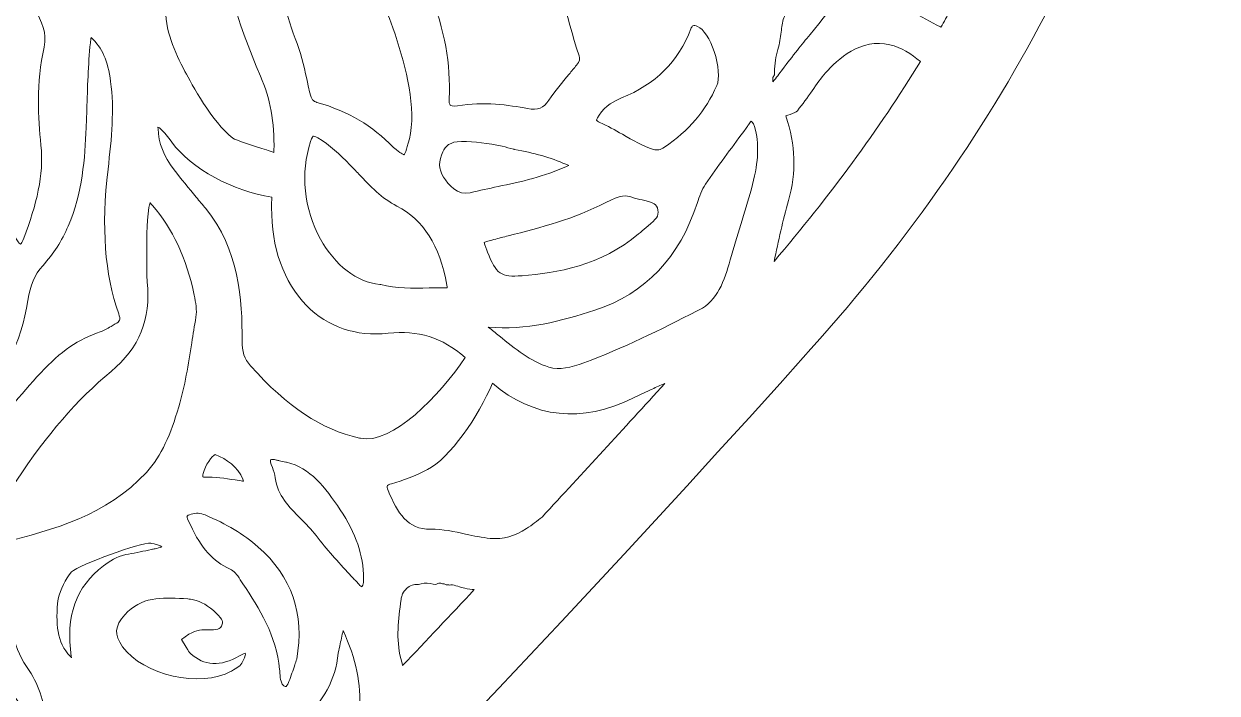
# Model space of a CAD drawing. Extents: x 16 to 8959, y -909 to -91.
# Drawn here: x 1815.7 to 2095.1, y -629.8 to -473.1 of the extents above; entities that cross this region are included whole.
import ezdxf

# ---------------------------------------------------------------- set-up
doc = ezdxf.new("R2010")
doc.units = 0
doc.header["$MEASUREMENT"] = 0
doc.layers.add('Layer 1', color=7, linetype='Continuous')

msp = doc.modelspace()

# ---------------------------------------------------------------- linework, layer by layer
at = {"layer": 'Layer 1', "lineweight": 0}
for points, knots in [([(2067.48, -226.33), (2049.85, -186.9), (2022.75, -153.49), (1989.11, -129.71), (1954.04, -104.91), (1913.53, -91.8), (1871.95, -91.8), (1824.05, -91.8), (1776.03, -109.39), (1733.06, -142.66), (1700.36, -167.98), (1670.49, -202.19), (1644, -244.61), (1617.52, -202.2), (1587.66, -168), (1554.95, -142.67), (1511.98, -109.4), (1463.95, -91.81), (1416.04, -91.8), (1374.47, -91.8), (1333.96, -104.91), (1298.9, -129.69), (1265.25, -153.47), (1238.15, -186.88), (1220.52, -226.31), (1199.14, -274.13), (1192.87, -327.84), (1202.41, -381.63), (1212.97, -441.15), (1241.77, -497.53), (1288, -549.22), (1441.89, -721.22), (1618.96, -885.08), (1620.74, -886.72), (1620.74, -886.72), (1644.01, -908.2), (1644.01, -908.2), (1644.01, -908.2), (1667.28, -886.71), (1667.28, -886.71), (1669.05, -885.08), (1846.13, -721.22), (2000.01, -549.22), (2046.24, -497.54), (2075.03, -441.16), (2085.59, -381.65), (2095.12, -327.86), (2088.86, -274.15), (2067.48, -226.33)], [0, 0, 0, 0, 1, 1, 1, 2, 2, 2, 3, 3, 3, 4, 4, 4, 5, 5, 5, 6, 6, 6, 7, 7, 7, 8, 8, 8, 9, 9, 9, 10, 10, 10, 11, 11, 11, 12, 12, 12, 13, 13, 13, 14, 14, 14, 15, 15, 15, 16, 16, 16, 16]), ([(1888.39, -444.35), (1890.2, -448.65), (1892.32, -452.81), (1894.37, -456.83), (1897.17, -462.33), (1900.08, -468.01), (1902.12, -474.01), (1904.8, -481.9), (1907.39, -491.02), (1906.25, -498.77), (1905.48, -502.31), (1904.96, -503.38), (1904.71, -503.7), (1904.47, -503.64), (1903.85, -503.35), (1902.46, -502.18), (1902.46, -502.18), (1902.36, -502.1), (1902.36, -502.1), (1902.28, -502.03), (1902.19, -501.96), (1902.11, -501.88), (1897.44, -496.96), (1891.62, -493.55), (1884.34, -491.44), (1883.48, -491.19), (1883, -490.79), (1882.65, -489.21), (1882.49, -488.51), (1882.34, -487.81), (1882.19, -487.11), (1881.51, -483.97), (1880.81, -480.72), (1879.66, -477.67), (1877.26, -471.3), (1875.49, -464.49), (1873.77, -457.9), (1871.7, -449.94), (1869.56, -441.7), (1866.28, -434.02), (1865.5, -432.2), (1865.44, -430.98), (1866.09, -429.83), (1870.28, -422.31), (1874.48, -415.04), (1879.79, -408.67), (1879.86, -408.59), (1879.92, -408.5), (1879.99, -408.41), (1879.99, -408.51), (1879.99, -408.61), (1879.99, -408.71), (1880.11, -419.79), (1882.7, -430.78), (1888.39, -444.35)], [0, 0, 0, 0, 1, 1, 1, 2, 2, 2, 3, 3, 3, 4, 4, 4, 5, 5, 5, 6, 6, 6, 7, 7, 7, 8, 8, 8, 9, 9, 9, 10, 10, 10, 11, 11, 11, 12, 12, 12, 13, 13, 13, 14, 14, 14, 15, 15, 15, 16, 16, 16, 17, 17, 17, 18, 18, 18, 18]), ([(1991.12, -486.63), (1991.12, -486.29), (1991.12, -485.95), (1991.11, -485.61), (1991.12, -485.6), (1991.12, -485.6), (1991.12, -485.59), (1991.12, -485.59), (1991.5, -484.99), (1991.5, -484.99), (1991.5, -484.99), (1991.49, -484.28), (1991.49, -484.28), (1991.47, -483.44), (1991.54, -482.52), (1991.71, -481.54), (1991.83, -480.8), (1992.05, -479.91), (1992.26, -479.06), (1992.45, -478.3), (1992.63, -477.59), (1992.73, -476.99), (1992.85, -476.33), (1992.94, -475.67), (1993.02, -475), (1993.18, -473.81), (1993.32, -472.68), (1993.66, -471.67), (1993.82, -471.21), (1994.03, -470.7), (1994.26, -470.16), (1994.64, -469.27), (1995.03, -468.34), (1995.24, -467.4), (1995.46, -466.43), (1995.62, -465.36), (1995.76, -464.32), (1995.76, -464.32), (1995.89, -463.33), (1995.89, -463.33), (1995.89, -463.33), (1995.75, -462.86), (1995.75, -462.86), (1995.58, -462.2), (1995.41, -461.53), (1995.24, -460.86), (1993.99, -455.98), (1992.8, -451.37), (1994, -446.43), (1994.88, -442.83), (1994.39, -439.3), (1992.52, -435.62), (1992.46, -435.51), (1992.4, -435.42), (1992.35, -435.31), (1997.17, -429.69), (1998.75, -423.27), (1997.05, -416.19), (1996.8, -415.16), (1996.83, -414.92), (1996.95, -414.79), (1997.08, -414.84), (1997.31, -414.97), (1997.47, -415.06), (1997.7, -415.19), (1997.93, -415.32), (1998.16, -415.42), (2000.41, -416.41), (2002.33, -418.1), (2004.58, -421.09), (2010.86, -431.71), (2012.84, -441.6), (2010.8, -452.15), (2010.76, -452.28), (2010.7, -452.51), (2010.7, -452.81), (2010.7, -462.38), (2005.41, -468.77), (1999.81, -475.54), (1998.81, -476.75), (1997.8, -477.96), (1996.83, -479.19), (1995.64, -480.7), (1994.48, -482.23), (1993.32, -483.76), (1992.59, -484.72), (1991.86, -485.68), (1991.12, -486.63)], [0, 0, 0, 0, 1, 1, 1, 2, 2, 2, 3, 3, 3, 4, 4, 4, 5, 5, 5, 6, 6, 6, 7, 7, 7, 8, 8, 8, 9, 9, 9, 10, 10, 10, 11, 11, 11, 12, 12, 12, 13, 13, 13, 14, 14, 14, 15, 15, 15, 16, 16, 16, 17, 17, 17, 18, 18, 18, 19, 19, 19, 20, 20, 20, 21, 21, 21, 22, 22, 22, 23, 23, 23, 24, 24, 24, 25, 25, 25, 26, 26, 26, 27, 27, 27, 28, 28, 28, 29, 29, 29, 29]), ([(1820.44, -478.48), (1818.55, -486.91), (1819.05, -495.18), (1819.7, -501.45), (1820.44, -508.59), (1818.64, -515.32), (1815.72, -523.24), (1815.37, -524.17), (1815.08, -524.55), (1814.94, -524.69), (1814.8, -524.6), (1814.47, -524.35), (1814.02, -523.64), (1809.93, -517.29), (1804.11, -513.61), (1798.97, -510.66), (1795.99, -508.95), (1794.01, -507.81), (1793.64, -506.8), (1793.27, -505.8), (1793.88, -503.52), (1794.89, -499.74), (1794.89, -499.74), (1794.94, -499.55), (1794.94, -499.55), (1798.01, -488.1), (1796.3, -476.74), (1789.85, -465.8), (1789.85, -465.8), (1789.85, -465.8), (1789.85, -465.8), (1787.42, -461.66), (1787.19, -458.31), (1789.04, -453.82), (1792.44, -445.61), (1790.55, -437.44), (1784, -431.96), (1781.66, -430.01), (1778.98, -428.37), (1775.8, -426.94), (1770.83, -424.71), (1765.63, -423.01), (1760.6, -421.37), (1760.6, -421.37), (1759.53, -421.02), (1759.53, -421.02), (1758.09, -420.54), (1758.09, -420.27), (1758.08, -419.93), (1758.08, -419.65), (1758.06, -418.9), (1759.24, -418.34), (1759.24, -418.34), (1759.85, -418.04), (1759.85, -418.04), (1760.92, -417.52), (1762.02, -416.98), (1762.88, -416.96), (1770.12, -416.79), (1777.68, -417.14), (1783.37, -423.38), (1784.84, -424.99), (1787.62, -428.82), (1790.85, -433.26), (1798.66, -444.01), (1804.94, -452.43), (1808.63, -454.73), (1811.32, -457.04), (1815.67, -464.15), (1817.68, -468.26), (1817.88, -468.65), (1818.07, -469.04), (1818.27, -469.44), (1819.83, -472.53), (1821.18, -475.21), (1820.44, -478.48)], [0, 0, 0, 0, 1, 1, 1, 2, 2, 2, 3, 3, 3, 4, 4, 4, 5, 5, 5, 6, 6, 6, 7, 7, 7, 8, 8, 8, 9, 9, 9, 10, 10, 10, 11, 11, 11, 12, 12, 12, 13, 13, 13, 14, 14, 14, 15, 15, 15, 16, 16, 16, 17, 17, 17, 18, 18, 18, 19, 19, 19, 20, 20, 20, 21, 21, 21, 22, 22, 22, 23, 23, 23, 24, 24, 24, 25, 25, 25, 25]), ([(1910.77, -465.72), (1909.52, -462.56), (1909.32, -459.67), (1910.19, -457.14), (1912.54, -450.27), (1911.71, -443.83), (1910.46, -437.9), (1910.46, -437.9), (1910.39, -437.56), (1910.39, -437.56), (1909.61, -433.87), (1908.87, -430.36), (1909.04, -426.82), (1926.96, -434.16), (1936.64, -442.37), (1938.6, -451.88), (1940.51, -461.19), (1942.64, -471.07), (1945.7, -480.56), (1945.91, -481.23), (1945.88, -481.77), (1945.12, -482.72), (1945.12, -482.72), (1945.11, -482.72), (1945.11, -482.72), (1944.54, -483.43), (1943.96, -484.13), (1943.38, -484.83), (1941.77, -486.76), (1940.12, -488.76), (1938.65, -490.92), (1937.36, -492.82), (1936.06, -493.34), (1933.67, -492.89), (1929.25, -492.06), (1923.38, -491.24), (1917.27, -492.24), (1916.02, -492.45), (1915.63, -492.17), (1915.55, -492.08), (1915.34, -491.88), (1915.25, -491.31), (1915.29, -490.55), (1915.7, -482.53), (1914.23, -474.41), (1910.77, -465.72)], [0, 0, 0, 0, 1, 1, 1, 2, 2, 2, 3, 3, 3, 4, 4, 4, 5, 5, 5, 6, 6, 6, 7, 7, 7, 8, 8, 8, 9, 9, 9, 10, 10, 10, 11, 11, 11, 12, 12, 12, 13, 13, 13, 14, 14, 14, 15, 15, 15, 15]), ([(1841.62, -433.69), (1843.55, -430.11), (1845.75, -428.57), (1848.15, -429.11), (1848.27, -429.13), (1848.39, -429.17), (1848.51, -429.2), (1854.18, -430.95), (1856.67, -437.91), (1858.52, -445.17), (1858.52, -445.17), (1858.69, -445.84), (1858.69, -445.84), (1862.06, -459.06), (1865.54, -472.73), (1871.12, -485.33), (1873.38, -490.44), (1874.41, -496.13), (1874.26, -502.72), (1874.26, -502.87), (1874.26, -503.03), (1874.25, -503.18), (1873.69, -503), (1873.1, -502.8), (1872.48, -502.6), (1869.79, -501.72), (1865.29, -500.25), (1864.63, -499.85), (1859.73, -496.02), (1854.98, -487.12), (1853.42, -484.2), (1851.03, -479.71), (1848.63, -474.39), (1848.97, -468.88), (1848.97, -468.88), (1848.99, -468.54), (1848.99, -468.54), (1848.99, -468.54), (1848.91, -468.22), (1848.91, -468.22), (1848.74, -467.51), (1848.85, -466.72), (1849.23, -465.88), (1849.23, -465.88), (1849.45, -465.4), (1849.45, -465.4), (1849.45, -465.4), (1849.44, -464.87), (1849.44, -464.87), (1849.34, -459.98), (1848.78, -455.23), (1847.77, -450.75), (1847.08, -447.7), (1845.8, -445.16), (1844.55, -442.7), (1844.08, -441.78), (1843.6, -440.83), (1843.17, -439.88), (1843.17, -439.88), (1843.03, -439.57), (1843.03, -439.57), (1843.03, -439.57), (1842.8, -439.33), (1842.8, -439.33), (1842.6, -439.13), (1842.45, -438.93), (1842.34, -438.73), (1842.34, -438.73), (1842.1, -438.29), (1842.1, -438.29), (1841.73, -437.63), (1841.53, -436.92), (1841.49, -436.19), (1841.49, -436.19), (1841.48, -435.88), (1841.48, -435.88), (1841.48, -435.88), (1841.38, -435.59), (1841.38, -435.59), (1841.18, -434.97), (1841.25, -434.37), (1841.62, -433.69)], [0, 0, 0, 0, 1, 1, 1, 2, 2, 2, 3, 3, 3, 4, 4, 4, 5, 5, 5, 6, 6, 6, 7, 7, 7, 8, 8, 8, 9, 9, 9, 10, 10, 10, 11, 11, 11, 12, 12, 12, 13, 13, 13, 14, 14, 14, 15, 15, 15, 16, 16, 16, 17, 17, 17, 18, 18, 18, 19, 19, 19, 20, 20, 20, 21, 21, 21, 22, 22, 22, 23, 23, 23, 24, 24, 24, 25, 25, 25, 26, 26, 26, 27, 27, 27, 27]), ([(2030.38, -473.78), (2028.08, -472.57), (2025.78, -471.36), (2023.49, -470.13), (2023.49, -470.13), (2023.62, -470.07), (2023.62, -470.07), (2024.81, -469.47), (2026.1, -469.34), (2027.68, -469.33), (2029.39, -469.31), (2031.02, -469.53), (2032.61, -470), (2031.9, -471.28), (2031.18, -472.55), (2030.45, -473.82), (2030.45, -473.82), (2030.38, -473.78), (2030.38, -473.78)], [0, 0, 0, 0, 1, 1, 1, 2, 2, 2, 3, 3, 3, 4, 4, 4, 5, 5, 5, 6, 6, 6, 6]), ([(1950.39, -494.47), (1951.89, -492.23), (1954.06, -491.02), (1955.63, -490.4), (1963.64, -487.21), (1968.96, -481.91), (1971.9, -474.19), (1971.98, -473.98), (1972.15, -473.61), (1972.37, -473.5), (1972.6, -473.39), (1973.01, -473.44), (1973.48, -473.65), (1974.82, -474.23), (1976.39, -476.61), (1977.37, -479.56), (1978.42, -482.7), (1978.66, -485.9), (1977.95, -487.53), (1975.38, -493.44), (1971.37, -498.15), (1965.71, -501.93), (1964.74, -502.57), (1963.99, -502.73), (1963.16, -502.47), (1960.62, -501.67), (1958.31, -500.34), (1955.85, -498.93), (1954.16, -497.96), (1952.4, -496.96), (1950.56, -496.13), (1950.06, -495.91), (1949.84, -495.7), (1949.8, -495.69), (1949.8, -495.69), (1949.8, -495.69), (1949.8, -495.69), (1949.8, -495.69), (1949.81, -495.35), (1950.39, -494.47)], [0, 0, 0, 0, 1, 1, 1, 2, 2, 2, 3, 3, 3, 4, 4, 4, 5, 5, 5, 6, 6, 6, 7, 7, 7, 8, 8, 8, 9, 9, 9, 10, 10, 10, 11, 11, 11, 12, 12, 12, 13, 13, 13, 13]), ([(1837.9, -541.01), (1838.39, -542.4), (1838.17, -542.76), (1837.11, -543.36), (1836.78, -543.55), (1836.45, -543.75), (1836.12, -543.94), (1835.23, -544.47), (1834.39, -544.97), (1833.59, -545.23), (1828.65, -546.81), (1824.22, -549.85), (1819.65, -554.8), (1814.92, -559.92), (1810.43, -565.4), (1806.09, -570.71), (1806.09, -570.71), (1804.29, -572.91), (1804.29, -572.91), (1803.71, -573.61), (1803.13, -574.32), (1802.56, -575.03), (1798.61, -579.92), (1794.87, -584.53), (1789.93, -587.68), (1789.93, -587.68), (1789.74, -587.8), (1789.74, -587.8), (1787.84, -589.02), (1787.54, -588.97), (1787.16, -588.52), (1786.76, -588.05), (1786.35, -587.57), (1787.82, -585.29), (1787.82, -585.29), (1787.82, -585.29), (1787.82, -585.29), (1791.32, -579.85), (1795.53, -574.83), (1799.6, -569.99), (1800.79, -568.58), (1801.98, -567.16), (1803.15, -565.73), (1810.88, -556.35), (1815.16, -547.49), (1816.63, -537.85), (1817.17, -534.26), (1818.21, -531.83), (1820.11, -529.73), (1822.64, -526.93), (1824.59, -523.9), (1826.07, -520.46), (1829.43, -512.65), (1830.01, -504.44), (1830.29, -497.37), (1830.36, -495.65), (1830.41, -493.92), (1830.47, -492.2), (1830.63, -487.02), (1830.8, -481.66), (1831.37, -476.53), (1831.39, -476.42), (1831.41, -476.32), (1831.43, -476.23), (1831.47, -476.26), (1831.5, -476.29), (1831.54, -476.33), (1833.99, -478.59), (1835.38, -481.74), (1836.02, -486.54), (1836.9, -493.09), (1836.26, -499.73), (1835.4, -507.12), (1833.82, -520.79), (1834.61, -531.56), (1837.9, -541.01)], [0, 0, 0, 0, 1, 1, 1, 2, 2, 2, 3, 3, 3, 4, 4, 4, 5, 5, 5, 6, 6, 6, 7, 7, 7, 8, 8, 8, 9, 9, 9, 10, 10, 10, 11, 11, 11, 12, 12, 12, 13, 13, 13, 14, 14, 14, 15, 15, 15, 16, 16, 16, 17, 17, 17, 18, 18, 18, 19, 19, 19, 20, 20, 20, 21, 21, 21, 22, 22, 22, 23, 23, 23, 24, 24, 24, 25, 25, 25, 25]), ([(1991.38, -528.69), (1992.38, -523.94), (1993.43, -519.08), (1994.76, -514.41), (1996.63, -507.84), (1996.43, -501.45), (1994.1, -494.62), (1994.81, -494.39), (1995.53, -494.13), (1996.25, -493.83), (1996.25, -493.83), (1996.58, -493.69), (1996.58, -493.69), (1996.58, -493.69), (1996.82, -493.4), (1996.82, -493.4), (1998.06, -491.91), (1999.19, -490.3), (2000.29, -488.74), (2001.37, -487.19), (2002.39, -485.74), (2003.41, -484.56), (2006.13, -481.39), (2011.77, -476.32), (2018.5, -477.93), (2021.13, -478.55), (2023.49, -480.09), (2025.64, -481.87), (2015.82, -497.84), (2004.39, -513.46), (1991.38, -528.69)], [0, 0, 0, 0, 1, 1, 1, 2, 2, 2, 3, 3, 3, 4, 4, 4, 5, 5, 5, 6, 6, 6, 7, 7, 7, 8, 8, 8, 9, 9, 9, 10, 10, 10, 10]), ([(1894.52, -570.15), (1894.43, -570.13), (1894.35, -570.11), (1894.26, -570.09), (1885.29, -568.07), (1877.41, -562.83), (1868.76, -553.14), (1867.33, -551.54), (1866.76, -549.83), (1866.78, -547.26), (1866.89, -537.83), (1866.02, -525.78), (1858.29, -516.34), (1857.55, -515.44), (1856.8, -514.54), (1856.06, -513.65), (1854.34, -511.57), (1852.55, -509.42), (1850.89, -507.25), (1848.44, -504.03), (1847.23, -500.97), (1847.11, -497.59), (1847.11, -497.59), (1847.1, -497.38), (1847.1, -497.38), (1847.1, -497.33), (1847.09, -497.27), (1847.09, -497.22), (1847.18, -497.26), (1847.28, -497.33), (1847.42, -497.43), (1848.37, -498.1), (1849.13, -499.14), (1849.94, -500.25), (1849.94, -500.25), (1850.31, -500.76), (1850.31, -500.76), (1854.91, -506.99), (1864.75, -512.33), (1873.76, -513.63), (1873.73, -514.52), (1873.71, -515.31), (1873.71, -516.07), (1873.63, -525.46), (1876.53, -533.62), (1881.89, -539.04), (1886.88, -544.08), (1893.48, -546.33), (1900.99, -545.54), (1908.06, -544.79), (1913.55, -546.49), (1919.05, -551.21), (1913.14, -560.11), (1901.78, -571.73), (1894.52, -570.15)], [0, 0, 0, 0, 1, 1, 1, 2, 2, 2, 3, 3, 3, 4, 4, 4, 5, 5, 5, 6, 6, 6, 7, 7, 7, 8, 8, 8, 9, 9, 9, 10, 10, 10, 11, 11, 11, 12, 12, 12, 13, 13, 13, 14, 14, 14, 15, 15, 15, 16, 16, 16, 17, 17, 17, 18, 18, 18, 18]), ([(1949.42, -540.12), (1961.22, -536.25), (1969.29, -527.77), (1973.41, -514.92), (1973.84, -513.59), (1974.44, -511.9), (1975.32, -510.63), (1978.2, -506.44), (1981.28, -502.28), (1984.26, -498.26), (1984.26, -498.26), (1984.85, -497.47), (1984.85, -497.47), (1985.03, -497.23), (1985.2, -496.97), (1985.37, -496.7), (1985.54, -496.45), (1985.8, -496.04), (1985.97, -495.88), (1986.39, -496), (1986.68, -496.57), (1987.01, -497.96), (1987.93, -501.83), (1987.64, -506.07), (1986.05, -511.72), (1985.28, -514.5), (1984.41, -517.31), (1983.58, -520.03), (1982.75, -522.74), (1981.89, -525.55), (1981.1, -528.34), (1979.71, -533.29), (1978.11, -537.92), (1973.84, -540.07), (1973.84, -540.07), (1973.34, -540.32), (1973.34, -540.32), (1964.76, -544.65), (1955.89, -549.13), (1946.86, -552.46), (1943.77, -553.6), (1941.17, -554.2), (1938.65, -553.48), (1934.29, -552.1), (1930.75, -549.21), (1927, -546.15), (1926.17, -545.47), (1925.31, -544.77), (1924.44, -544.09), (1933.21, -544.91), (1941.62, -542.67), (1949.42, -540.12)], [0, 0, 0, 0, 1, 1, 1, 2, 2, 2, 3, 3, 3, 4, 4, 4, 5, 5, 5, 6, 6, 6, 7, 7, 7, 8, 8, 8, 9, 9, 9, 10, 10, 10, 11, 11, 11, 12, 12, 12, 13, 13, 13, 14, 14, 14, 15, 15, 15, 16, 16, 16, 17, 17, 17, 17]), ([(1882.85, -500.63), (1883.19, -499.62), (1883.45, -499.37), (1883.44, -499.36), (1883.49, -499.35), (1883.79, -499.35), (1884.55, -499.78), (1887.33, -501.35), (1889.7, -503.73), (1892, -506.04), (1892.73, -506.77), (1893.44, -507.52), (1894.15, -508.27), (1896.78, -511.05), (1899.5, -513.93), (1903.06, -515.76), (1909.29, -518.97), (1913.01, -524.85), (1914.75, -534.3), (1914.79, -534.55), (1914.82, -534.73), (1914.83, -534.88), (1914.74, -534.88), (1914.63, -534.89), (1914.49, -534.89), (1913.19, -534.87), (1911.88, -534.9), (1910.57, -534.92), (1906.66, -535), (1902.96, -535.07), (1899.26, -534.15), (1899.26, -534.15), (1899.14, -534.12), (1899.14, -534.12), (1899.14, -534.12), (1899.02, -534.11), (1899.02, -534.11), (1893.74, -533.59), (1888.55, -529.6), (1885.15, -523.46), (1881.26, -516.44), (1880.41, -507.9), (1882.85, -500.63)], [0, 0, 0, 0, 1, 1, 1, 2, 2, 2, 3, 3, 3, 4, 4, 4, 5, 5, 5, 6, 6, 6, 7, 7, 7, 8, 8, 8, 9, 9, 9, 10, 10, 10, 11, 11, 11, 12, 12, 12, 13, 13, 13, 14, 14, 14, 14]), ([(1913.98, -508.94), (1912.79, -507.06), (1912.74, -505.18), (1913.82, -503), (1914.41, -501.81), (1915.39, -500.59), (1918.14, -500.61), (1921.27, -500.63), (1924.42, -501.01), (1927.69, -501.74), (1928.59, -501.94), (1929.51, -502.18), (1930.44, -502.44), (1930.44, -502.44), (1930.52, -502.46), (1930.52, -502.46), (1930.52, -502.46), (1930.61, -502.48), (1930.61, -502.48), (1935.11, -503.25), (1939.03, -504.38), (1942.61, -505.94), (1942.84, -506.04), (1943.09, -506.13), (1943.34, -506.22), (1943.14, -506.29), (1942.95, -506.37), (1942.78, -506.45), (1937.66, -508.83), (1932.1, -510.02), (1926.73, -511.16), (1924.6, -511.62), (1922.4, -512.09), (1920.23, -512.63), (1917.29, -513.37), (1915.05, -510.64), (1913.98, -508.94)], [0, 0, 0, 0, 1, 1, 1, 2, 2, 2, 3, 3, 3, 4, 4, 4, 5, 5, 5, 6, 6, 6, 7, 7, 7, 8, 8, 8, 9, 9, 9, 10, 10, 10, 11, 11, 11, 12, 12, 12, 12]), ([(1925.77, -523.57), (1926.89, -523.28), (1928.01, -522.99), (1929.14, -522.71), (1936.74, -520.76), (1944.6, -518.75), (1951.97, -514.9), (1955.35, -513.13), (1957.03, -513.22), (1957.85, -513.6), (1957.85, -513.6), (1958.06, -513.68), (1958.06, -513.68), (1958.91, -513.95), (1959.75, -514.14), (1960.49, -514.31), (1963.22, -514.93), (1963.93, -515.24), (1964.16, -516.67), (1964.4, -518.15), (1963.76, -518.83), (1961.87, -520.37), (1961.27, -520.86), (1960.65, -521.36), (1960.07, -521.95), (1960.09, -521.93), (1960.13, -521.9), (1960.08, -521.93), (1959.94, -522.03), (1959.79, -522.13), (1959.66, -522.24), (1950.83, -529.73), (1940.43, -531.42), (1932.36, -532.05), (1927.42, -532.44), (1926.29, -531.66), (1924.26, -526.52), (1924.07, -526.04), (1923.63, -524.93), (1923.47, -524.27), (1924.07, -524.02), (1925.22, -523.72), (1925.77, -523.57)], [0, 0, 0, 0, 1, 1, 1, 2, 2, 2, 3, 3, 3, 4, 4, 4, 5, 5, 5, 6, 6, 6, 7, 7, 7, 8, 8, 8, 9, 9, 9, 10, 10, 10, 11, 11, 11, 12, 12, 12, 13, 13, 13, 14, 14, 14, 14]), ([(1844.57, -533.49), (1844.51, -532.84), (1844.5, -532.14), (1844.5, -531.4), (1844.5, -531.4), (1844.5, -531.21), (1844.5, -531.21), (1844.5, -530.21), (1844.49, -529.21), (1844.48, -528.21), (1844.44, -524.01), (1844.4, -520.03), (1844.96, -516.06), (1845.11, -515.66), (1845.19, -515.26), (1845.26, -514.9), (1845.43, -515.15), (1845.6, -515.38), (1845.78, -515.59), (1850.56, -521.03), (1853.76, -527.92), (1855.59, -536.63), (1855.95, -538.33), (1856.27, -540.13), (1855.98, -541.8), (1855.63, -543.79), (1855.32, -545.78), (1855, -547.77), (1854.22, -552.77), (1853.42, -557.94), (1851.96, -562.81), (1850.05, -569.17), (1848.03, -574.21), (1844.38, -578.14), (1834.91, -588.33), (1823, -591.43), (1810.39, -594.71), (1810.39, -594.71), (1809.81, -594.87), (1809.81, -594.87), (1809.81, -594.87), (1809.92, -594.1), (1809.92, -594.1), (1810.61, -588.99), (1811.27, -584.17), (1814.03, -579.97), (1820.99, -569.38), (1828.22, -561.04), (1836.12, -554.48), (1842.79, -548.95), (1845.47, -542.28), (1844.57, -533.49)], [0, 0, 0, 0, 1, 1, 1, 2, 2, 2, 3, 3, 3, 4, 4, 4, 5, 5, 5, 6, 6, 6, 7, 7, 7, 8, 8, 8, 9, 9, 9, 10, 10, 10, 11, 11, 11, 12, 12, 12, 13, 13, 13, 14, 14, 14, 15, 15, 15, 16, 16, 16, 17, 17, 17, 17]), ([(1937.04, -588.59), (1935.93, -589.5), (1934.74, -590.39), (1933.4, -591.28), (1930.69, -593.1), (1927.98, -593.83), (1924.88, -593.58), (1922.98, -593.43), (1921.12, -593.01), (1919.15, -592.58), (1916.53, -592), (1913.82, -591.4), (1910.99, -591.45), (1905.45, -591.55), (1903.27, -587.59), (1900.99, -582.39), (1900.73, -581.82), (1900.72, -581.44), (1900.77, -581.32), (1900.83, -581.2), (1901.14, -580.95), (1901.77, -580.79), (1904.5, -580.06), (1907.26, -578.98), (1910.21, -577.49), (1915.31, -574.91), (1922.25, -564.9), (1925.42, -557.26), (1935.1, -565.45), (1946.41, -566.66), (1958.3, -560.72), (1959.61, -560.07), (1960.96, -559.45), (1962.28, -558.86), (1962.28, -558.86), (1962.82, -558.61), (1962.82, -558.61), (1963.8, -558.16), (1964.78, -557.73), (1965.76, -557.33), (1956.23, -567.82), (1946.64, -578.25), (1937.04, -588.59)], [0, 0, 0, 0, 1, 1, 1, 2, 2, 2, 3, 3, 3, 4, 4, 4, 5, 5, 5, 6, 6, 6, 7, 7, 7, 8, 8, 8, 9, 9, 9, 10, 10, 10, 11, 11, 11, 12, 12, 12, 13, 13, 13, 14, 14, 14, 14]), ([(1857.59, -579.2), (1857.59, -579.05), (1857.61, -578.79), (1857.69, -578.4), (1858.09, -576.44), (1859.77, -574.31), (1860.53, -573.91), (1863.18, -575.13), (1865.76, -576.7), (1866.99, -579.74), (1867.06, -579.9), (1867.1, -580.04), (1867.13, -580.15), (1866.99, -580.16), (1866.8, -580.15), (1866.56, -580.12), (1866.56, -580.12), (1865.18, -579.9), (1865.18, -579.9), (1862.85, -579.53), (1860.44, -579.15), (1857.94, -579.22), (1857.79, -579.22), (1857.67, -579.21), (1857.59, -579.2)], [0, 0, 0, 0, 1, 1, 1, 2, 2, 2, 3, 3, 3, 4, 4, 4, 5, 5, 5, 6, 6, 6, 7, 7, 7, 8, 8, 8, 8]), ([(1874.58, -579.43), (1874.46, -578.54), (1874.15, -577.73), (1873.89, -577.01), (1873.48, -575.92), (1873.33, -575.4), (1873.49, -575.2), (1873.65, -575.01), (1874.24, -575.09), (1874.83, -575.23), (1875.08, -575.28), (1875.32, -575.34), (1875.54, -575.4), (1876.02, -575.53), (1876.53, -575.65), (1877.04, -575.73), (1877.1, -575.75), (1877.16, -575.76), (1877.22, -575.77), (1882.79, -577.03), (1886.21, -581.56), (1889.78, -586.9), (1893.47, -592.42), (1895.21, -597.53), (1895.26, -602.98), (1895.26, -602.98), (1895.26, -602.98), (1895.26, -602.98), (1895.28, -604.6), (1894.92, -604.83), (1894.82, -604.94), (1894.61, -604.88), (1894.14, -604.36), (1893.89, -604.08), (1893.89, -604.08), (1893.71, -603.88), (1893.71, -603.88), (1893.14, -603.26), (1892.57, -602.64), (1892, -602.02), (1889.32, -599.12), (1886.55, -596.12), (1884.13, -592.95), (1883, -591.47), (1881.72, -590.17), (1880.47, -588.91), (1877.74, -586.16), (1875.16, -583.56), (1874.58, -579.43)], [0, 0, 0, 0, 1, 1, 1, 2, 2, 2, 3, 3, 3, 4, 4, 4, 5, 5, 5, 6, 6, 6, 7, 7, 7, 8, 8, 8, 9, 9, 9, 10, 10, 10, 11, 11, 11, 12, 12, 12, 13, 13, 13, 14, 14, 14, 15, 15, 15, 16, 16, 16, 16]), ([(1866.99, -604.24), (1866.59, -603.62), (1866.18, -602.99), (1865.78, -602.37), (1865.13, -601.37), (1864.15, -600.87), (1863.37, -600.47), (1863.37, -600.47), (1863.22, -600.4), (1863.22, -600.4), (1859.45, -598.48), (1856.75, -595.18), (1854.2, -589.39), (1853.95, -588.81), (1853.89, -588.49), (1853.88, -588.35), (1853.99, -588.27), (1854.26, -588.1), (1854.86, -587.92), (1855.98, -587.58), (1857.06, -587.65), (1858.16, -588.11), (1863.14, -590.2), (1867.18, -592.64), (1870.51, -595.56), (1878.49, -602.56), (1881.47, -611.17), (1879.59, -621.9), (1879.44, -622.33), (1879.29, -622.78), (1879.14, -623.24), (1878.71, -624.52), (1878.27, -625.84), (1877.75, -627.11), (1877.64, -627.37), (1877.32, -628.16), (1877.15, -628.29), (1877.15, -628.29), (1877.13, -628.3), (1877.09, -628.3), (1877.09, -628.3), (1877.08, -628.3), (1877.08, -628.3), (1876.88, -628.28), (1876.28, -628.24), (1875.91, -627.05), (1875.75, -626.55), (1875.71, -625.88), (1875.66, -625.17), (1875.64, -624.89), (1875.62, -624.62), (1875.59, -624.34), (1874.83, -616.22), (1870.85, -610.13), (1866.99, -604.24)], [0, 0, 0, 0, 1, 1, 1, 2, 2, 2, 3, 3, 3, 4, 4, 4, 5, 5, 5, 6, 6, 6, 7, 7, 7, 8, 8, 8, 9, 9, 9, 10, 10, 10, 11, 11, 11, 12, 12, 12, 13, 13, 13, 14, 14, 14, 15, 15, 15, 16, 16, 16, 17, 17, 17, 18, 18, 18, 18]), ([(1826.8, -621.24), (1826.81, -621.33), (1826.83, -621.44), (1826.85, -621.54), (1826.84, -621.53), (1826.84, -621.53), (1826.83, -621.52), (1826.83, -621.52), (1826.6, -621.28), (1826.6, -621.28), (1823.38, -617.91), (1823.09, -613.59), (1823.71, -607.74), (1824.41, -605.49), (1825.29, -603.19), (1826.85, -601.45), (1828.64, -599.79), (1843.23, -594.49), (1845.39, -594.7), (1845.39, -594.7), (1845.65, -594.75), (1845.65, -594.75), (1846.28, -594.9), (1847.75, -595.21), (1847.99, -595.57), (1847.66, -595.75), (1846.87, -595.91), (1846.42, -596), (1846.13, -596.05), (1845.85, -596.11), (1845.58, -596.17), (1843.81, -596.59), (1841.98, -596.94), (1840.2, -597.27), (1840.2, -597.27), (1839.55, -597.39), (1839.55, -597.39), (1837.42, -597.79), (1835.74, -598.96), (1834.34, -600.02), (1827.89, -604.88), (1825.42, -611.82), (1826.8, -621.24)], [0, 0, 0, 0, 1, 1, 1, 2, 2, 2, 3, 3, 3, 4, 4, 4, 5, 5, 5, 6, 6, 6, 7, 7, 7, 8, 8, 8, 9, 9, 9, 10, 10, 10, 11, 11, 11, 12, 12, 12, 13, 13, 13, 14, 14, 14, 14]), ([(1816.91, -624.55), (1819.54, -628.25), (1820.48, -632.78), (1821.05, -636.72), (1821.1, -637.03), (1821.17, -637.34), (1821.24, -637.67), (1821.28, -637.88), (1821.35, -638.2), (1821.38, -638.43), (1821.06, -638.44), (1820.46, -638.09), (1819.74, -637.64), (1819.32, -637.38), (1818.87, -636.99), (1818.32, -636.43), (1813.89, -631.85), (1810.11, -626.12), (1806.79, -618.91), (1805.4, -615.89), (1804.79, -612.78), (1805.16, -610.63), (1805.93, -606.54), (1807.17, -605.25), (1809.47, -604.05), (1810.73, -603.4), (1811.48, -603.32), (1811.83, -603.4), (1811.91, -603.41), (1811.97, -603.44), (1812.01, -603.47), (1812.22, -603.62), (1812.54, -604.35), (1812.43, -606.1), (1811.96, -613.6), (1813.42, -619.63), (1816.91, -624.55)], [0, 0, 0, 0, 1, 1, 1, 2, 2, 2, 3, 3, 3, 4, 4, 4, 5, 5, 5, 6, 6, 6, 7, 7, 7, 8, 8, 8, 9, 9, 9, 10, 10, 10, 11, 11, 11, 12, 12, 12, 12]), ([(1904.2, -622.6), (1902.81, -617.89), (1903.28, -613.48), (1903.91, -608.87), (1903.91, -608.87), (1903.93, -608.86), (1903.93, -608.86), (1903.93, -608.86), (1904.05, -607.85), (1904.05, -607.85), (1904.08, -607.54), (1904.16, -607.23), (1904.26, -606.94), (1904.26, -606.94), (1904.32, -606.77), (1904.32, -606.77), (1904.32, -606.77), (1904.35, -606.58), (1904.35, -606.58), (1904.36, -606.58), (1904.36, -606.58), (1904.36, -606.58), (1904.36, -606.58), (1904.61, -606.21), (1904.61, -606.21), (1904.94, -605.65), (1905.55, -604.92), (1906.61, -604.57), (1907.03, -604.43), (1907.45, -604.37), (1907.9, -604.38), (1907.9, -604.38), (1908.11, -604.38), (1908.11, -604.38), (1908.11, -604.38), (1908.71, -604.25), (1908.71, -604.25), (1909.65, -603.97), (1910.54, -604.06), (1911.57, -604.28), (1911.57, -604.28), (1912.17, -604.37), (1912.17, -604.37), (1912.17, -604.37), (1912.6, -604.17), (1912.6, -604.17), (1912.93, -604.08), (1913.23, -604.07), (1913.55, -604.15), (1913.55, -604.15), (1913.75, -604.2), (1913.75, -604.2), (1913.75, -604.2), (1913.95, -604.2), (1913.95, -604.2), (1914.06, -604.2), (1914.15, -604.23), (1914.25, -604.28), (1914.25, -604.28), (1914.58, -604.45), (1914.58, -604.45), (1914.58, -604.45), (1914.96, -604.47), (1914.96, -604.47), (1915.04, -604.47), (1915.12, -604.48), (1915.19, -604.48), (1915.19, -604.48), (1915.45, -604.51), (1915.45, -604.51), (1915.45, -604.51), (1915.71, -604.46), (1915.71, -604.46), (1916.07, -604.39), (1916.74, -604.62), (1917.34, -604.82), (1917.86, -605), (1918.4, -605.18), (1918.99, -605.28), (1919.73, -605.41), (1920.46, -605.51), (1921.18, -605.59), (1915.58, -611.56), (1909.98, -617.5), (1904.4, -623.39), (1904.33, -623.13), (1904.28, -622.86), (1904.2, -622.6)], [0, 0, 0, 0, 1, 1, 1, 2, 2, 2, 3, 3, 3, 4, 4, 4, 5, 5, 5, 6, 6, 6, 7, 7, 7, 8, 8, 8, 9, 9, 9, 10, 10, 10, 11, 11, 11, 12, 12, 12, 13, 13, 13, 14, 14, 14, 15, 15, 15, 16, 16, 16, 17, 17, 17, 18, 18, 18, 19, 19, 19, 20, 20, 20, 21, 21, 21, 22, 22, 22, 23, 23, 23, 24, 24, 24, 25, 25, 25, 26, 26, 26, 27, 27, 27, 28, 28, 28, 29, 29, 29, 29]), ([(1853.69, -619.05), (1853.79, -619.21), (1853.86, -619.34), (1853.92, -619.46), (1854.11, -619.82), (1854.32, -620.22), (1854.71, -620.57), (1857.88, -623.47), (1861.73, -623.66), (1866.17, -621.14), (1866.17, -621.14), (1866.38, -621.01), (1866.38, -621.01), (1866.72, -620.82), (1867.26, -620.51), (1867.51, -620.46), (1867.51, -620.46), (1867.52, -620.46), (1867.52, -620.46), (1867.69, -620.68), (1867.58, -621.11), (1866.99, -622.38), (1866.99, -622.38), (1866.93, -622.53), (1866.93, -622.53), (1866.51, -623.45), (1865.5, -624.01), (1864.34, -624.66), (1864.34, -624.66), (1864.25, -624.72), (1864.25, -624.72), (1857.13, -628.71), (1843.59, -625.65), (1838.83, -618.96), (1836.81, -616.12), (1836.94, -614.17), (1839.32, -611.49), (1843.13, -607.19), (1847.95, -607.44), (1853.06, -607.71), (1853.06, -607.71), (1854.09, -607.77), (1854.09, -607.77), (1854.52, -607.79), (1854.96, -607.85), (1855.4, -607.95), (1857.18, -608.35), (1858.94, -609.39), (1860.75, -611.12), (1862.41, -612.7), (1862.36, -613.23), (1862.08, -613.92), (1861.83, -614.53), (1861.46, -615.04), (1859.43, -615.04), (1859.21, -615.04), (1859, -615.03), (1858.78, -615.02), (1857.64, -614.97), (1856.08, -614.9), (1854.36, -616.06), (1854.36, -616.06), (1852.61, -617.24), (1852.61, -617.24), (1852.61, -617.24), (1853.69, -619.05), (1853.69, -619.05)], [0, 0, 0, 0, 1, 1, 1, 2, 2, 2, 3, 3, 3, 4, 4, 4, 5, 5, 5, 6, 6, 6, 7, 7, 7, 8, 8, 8, 9, 9, 9, 10, 10, 10, 11, 11, 11, 12, 12, 12, 13, 13, 13, 14, 14, 14, 15, 15, 15, 16, 16, 16, 17, 17, 17, 18, 18, 18, 19, 19, 19, 20, 20, 20, 21, 21, 21, 22, 22, 22, 22]), ([(1877.25, -651.81), (1877.1, -649.92), (1876.99, -648.09), (1877.05, -646.26), (1877.22, -641.42), (1878.38, -638.33), (1880.83, -636.23), (1885.92, -631.87), (1888.68, -626.73), (1889.28, -620.51), (1889.28, -620.51), (1889.67, -618.74), (1889.67, -618.74), (1889.93, -617.57), (1890.19, -616.36), (1890.47, -615.17), (1893.49, -621.84), (1894.7, -627.77), (1894.28, -633.74), (1894.27, -633.86), (1894.25, -633.97), (1894.24, -634.08), (1888.55, -640.05), (1882.89, -645.96), (1877.25, -651.81)], [0, 0, 0, 0, 1, 1, 1, 2, 2, 2, 3, 3, 3, 4, 4, 4, 5, 5, 5, 6, 6, 6, 7, 7, 7, 8, 8, 8, 8])]:
    msp.add_open_spline(points, degree=3, knots=knots, dxfattribs=at)

doc.saveas('drawing.dxf')
